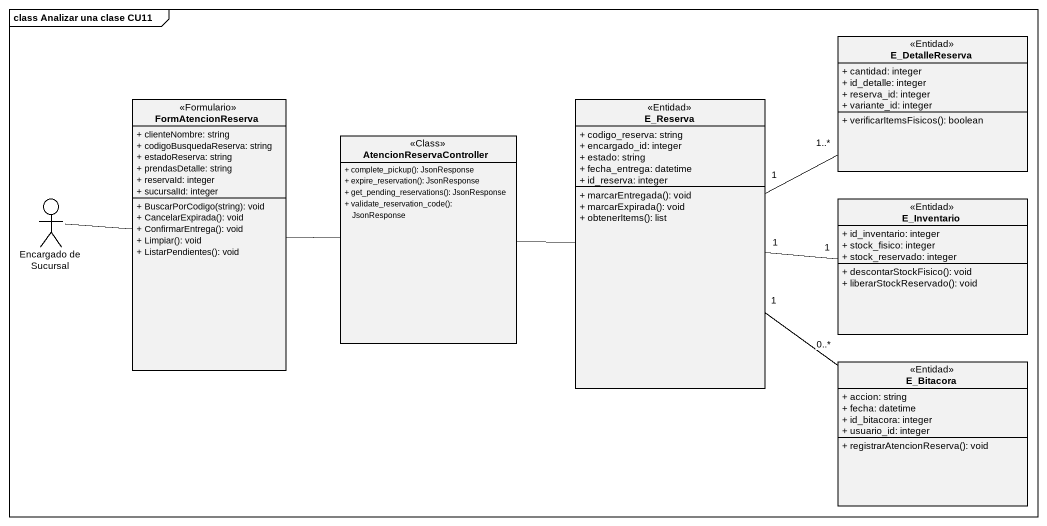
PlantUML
@startuml
mainframe class Analizar una clase CU11
allowmixing
hide circle
hide empty members
skinparam classAttributeIconSize 0
class E_DetalleReserva <<Entidad>> {
  + cantidad: integer
  + id_detalle: integer
  + reserva_id: integer
  + variante_id: integer
  + verificarItemsFisicos(): boolean
}
class FormAtencionReserva <<Formulario>> {
  + clienteNombre: string
  + codigoBusquedaReserva: string
  + estadoReserva: string
  + prendasDetalle: string
  + reservaId: integer
  + sucursalId: integer
  + BuscarPorCodigo(string): void
  + CancelarExpirada(): void
  + ConfirmarEntrega(): void
  + Limpiar(): void
  + ListarPendientes(): void
}
class E_Reserva <<Entidad>> {
  + codigo_reserva: string
  + encargado_id: integer
  + estado: string
  + fecha_entrega: datetime
  + id_reserva: integer
  + marcarEntregada(): void
  + marcarExpirada(): void
  + obtenerItems(): list
}
class AtencionReservaController <<Class>> {
  + complete_pickup(): JsonResponse
  + expire_reservation(): JsonResponse
  + get_pending_reservations(): JsonResponse
  + validate_reservation_code(): JsonResponse
}
actor "Encargado de Sucursal" as Encargado_de_Sucursal
class E_Inventario <<Entidad>> {
  + id_inventario: integer
  + stock_fisico: integer
  + stock_reservado: integer
  + descontarStockFisico(): void
  + liberarStockReservado(): void
}
class E_Bitacora <<Entidad>> {
  + accion: string
  + fecha: datetime
  + id_bitacora: integer
  + usuario_id: integer
  + registrarAtencionReserva(): void
}
FormAtencionReserva -right- AtencionReservaController
E_Reserva "1" -right- "1..*" E_DetalleReserva
E_Reserva "1" -right- "1" E_Inventario
E_Reserva "1" -- "0..*" E_Bitacora
AtencionReservaController -right- E_Reserva
Encargado_de_Sucursal -right- FormAtencionReserva
@enduml
